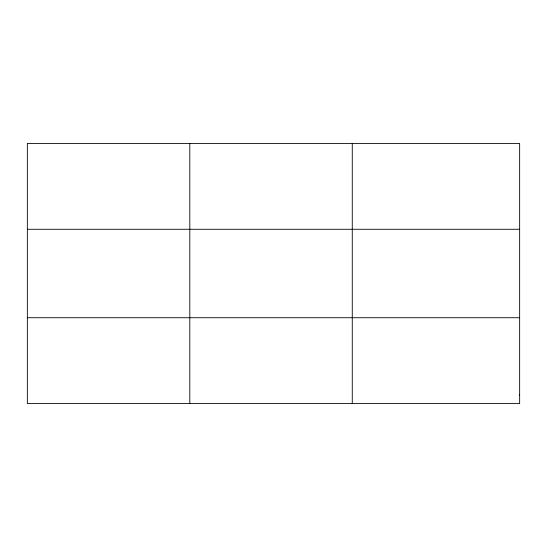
<?xml version="1.0" encoding="UTF-8"?>
<svg xmlns="http://www.w3.org/2000/svg" width="547" height="547" viewBox="0 0 547 547"><rect width="100%" height="100%" fill="white"/><g stroke="black" fill="none" stroke-linecap="round" stroke-linejoin="round"><path stroke-width="0.82" d="M189.809 143.43L189.809 403.57M352.268 143.43L352.268 403.57M27.35 229.275L519.65 229.275M27.35 317.725L519.65 317.725M519.65 394.989L519.65 403.57L27.35 403.57L27.35 143.43L519.65 143.43L519.65 394.989"/></g></svg>
